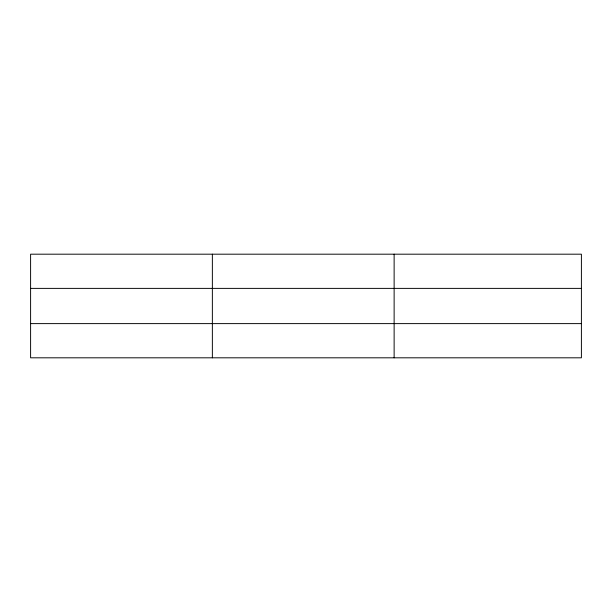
<?xml version="1.0" encoding="UTF-8"?>
<svg xmlns="http://www.w3.org/2000/svg" width="612" height="612" viewBox="0 0 612 612"><rect width="100%" height="100%" fill="white"/><g stroke="black" fill="none" stroke-linecap="round" stroke-linejoin="round"><path stroke-width="0.92" d="M212.364 357.813L212.364 254.187M394.128 357.813L394.128 254.187M581.4 288.382L581.4 254.187L30.6 254.187L30.6 357.813L581.4 357.813L581.4 288.382L30.6 288.382M30.6 323.618L581.4 323.618"/></g></svg>
